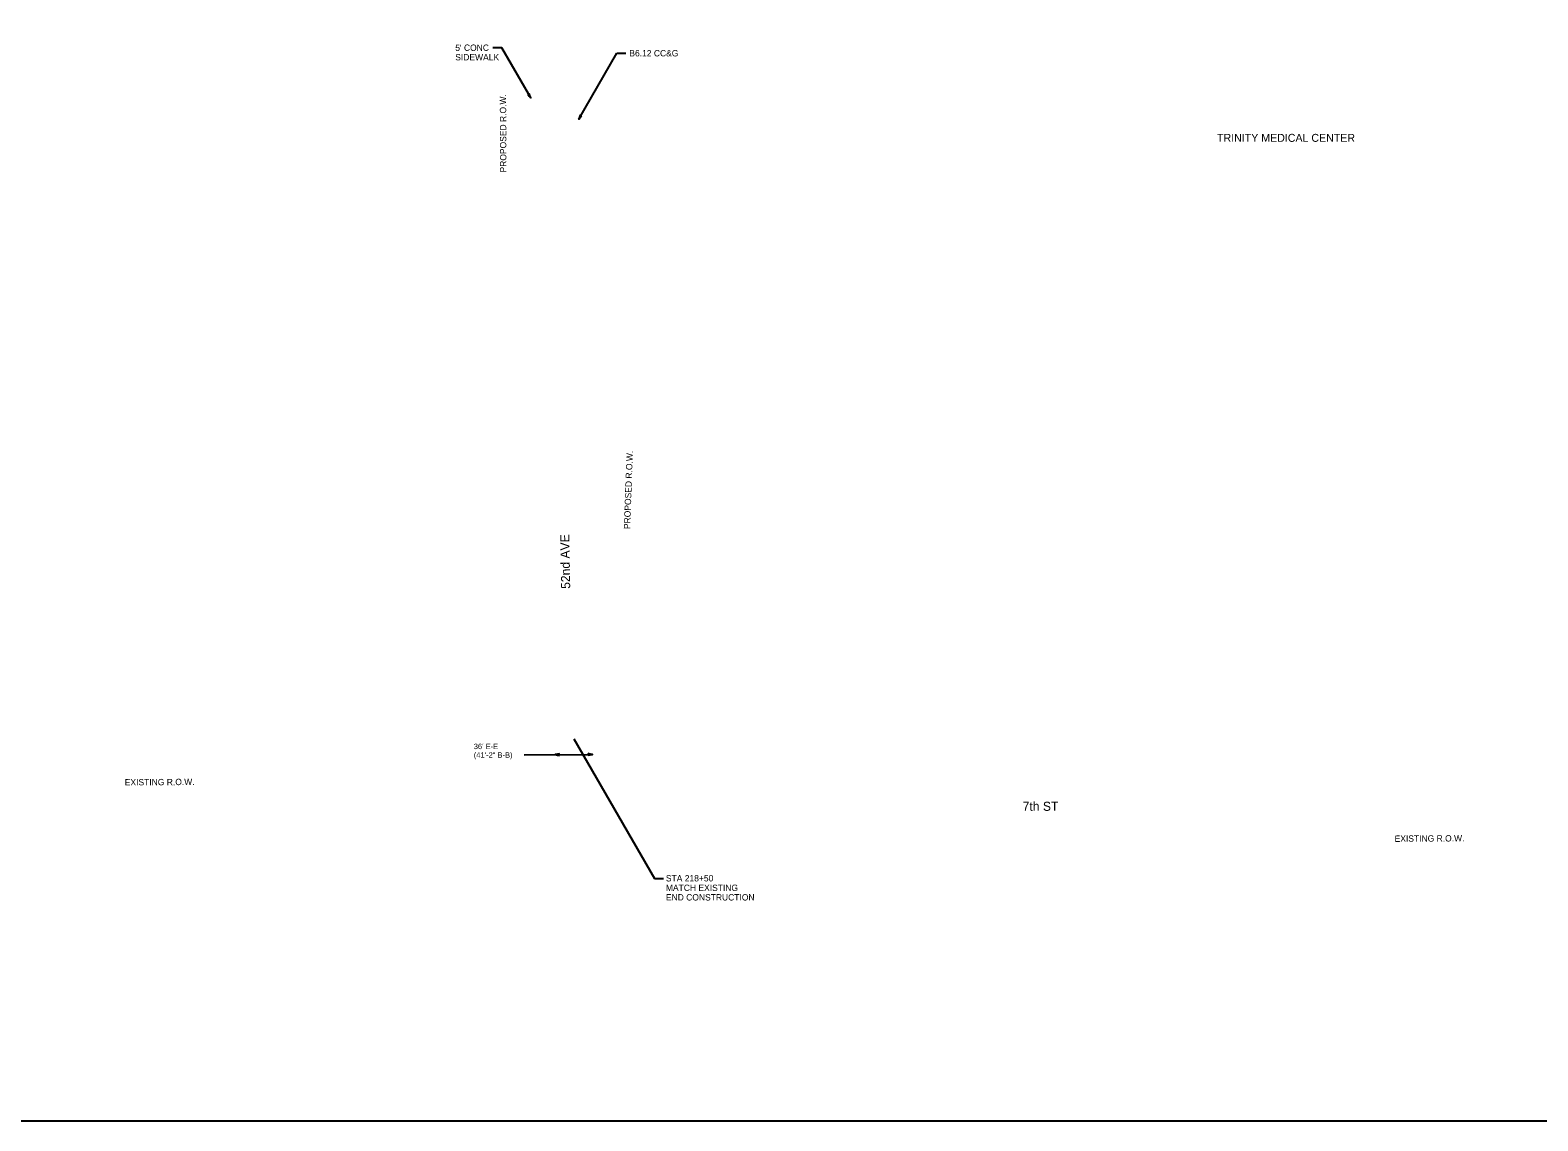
# Model space of a CAD drawing. Extents: x 263645 to 305252, y 268909 to 277401.
# Drawn here: x 274353 to 276015, y 269647 to 270848 of the extents above; entities that cross this region are included whole.
import ezdxf

# ---------------------------------------------------------------- set-up
doc = ezdxf.new("R2010")
doc.units = 0
for name, color, linetype in [('Alignment_EX_50 Notation', 7, 'Continuous'), ('Level 1', 7, 'Continuous'), ('Level 47', 7, 'Continuous')]:
    doc.layers.add(name, color=color, linetype=linetype)

msp = doc.modelspace()

# ---------------------------------------------------------------- linework, layer by layer
at = {"layer": 'Level 1'}
msp.add_lwpolyline([(273498.8, 269646.6), (277098.8, 269646.6), (277098.8, 271446.6), (273498.8, 271446.6)], close=True, dxfattribs=at)
at = {"layer": 'Level 47'}
for p, q in [((274872.7, 270828.9), (274862.7, 270828.9)), ((274904.5, 270773.7), (274872.7, 270828.9)), ((274957.4, 270750.2), (274999.3, 270822.8)), ((274999.3, 270822.8), (275009.3, 270822.8)), ((274951.9, 270067.7), (275040.8, 269913.7)), ((274897.2, 270050), (274972.6, 270050.3)), ((275040.8, 269913.7), (275050.8, 269913.7))]:
    msp.add_line(p, q, dxfattribs=at)
for points in [[(274902.9, 270778.6), (274902.3, 270777.8), (274901.6, 270777.2), (274902.9, 270775.7), (274904.5, 270773.7), (274903.6, 270776.3)], [(274960.8, 270754), (274959.8, 270754.1), (274958.9, 270754.5), (274958.3, 270752.6), (274957.4, 270750.2), (274959.2, 270752.3)], [(274936.4, 270049.1), (274936, 270050.1), (274935.8, 270051), (274933.9, 270050.6), (274931.4, 270050.2), (274934.1, 270049.7)], [(274967.6, 270051.3), (274968, 270050.4), (274968.2, 270049.4), (274970.1, 270049.9), (274972.6, 270050.3), (274969.9, 270050.8)]]:
    msp.add_lwpolyline(points, close=True, dxfattribs=at)

# ---------------------------------------------------------------- texts
at = {"layer": 'Alignment_EX_50 Notation'}
for s, p in [("36' E-E", (274841.7, 270056.2)), ('(41\'-2" B-B)', (274841.7, 270046.7))]:
    msp.add_text(s, height=6, dxfattribs=at).set_placement(p)
at = {"layer": 'Level 47'}
for s, height, p in [("5' CONC ", 7, (274821.3, 270825.5)), ('SIDEWALK', 7, (274821.3, 270815)), ('B6.12 CC&G', 7, (275013.2, 270819.4)), ('7th ST', 10, (275446.8, 269988.2)), ('STA 218+50', 7, (275053.5, 269910.4)), ('MATCH EXISTING', 7, (275053.5, 269899.9)), ('END CONSTRUCTION', 7, (275053.5, 269889.4))]:
    msp.add_text(s, height=height, dxfattribs=at).set_placement(p)
for s, height, rotation, p in [('PROPOSED R.O.W.', 7, 90.207, (274877.7, 270691.5)), ('TRINITY MEDICAL CENTER', 8.75, 0, (275661.1, 270725.3)), ('PROPOSED R.O.W.', 7, 87.9464, (275014.1, 270298.5)), ('52nd AVE', 10, 91.056, (274948.1, 270232.8)), ('EXISTING R.O.W.', 7, 0.3882, (274457, 270016.1)), ('EXISTING R.O.W.', 7, 0.3885, (275856.9, 269954))]:
    msp.add_text(s, height=height, rotation=rotation, dxfattribs=at).set_placement(p)

doc.saveas('drawing.dxf')
